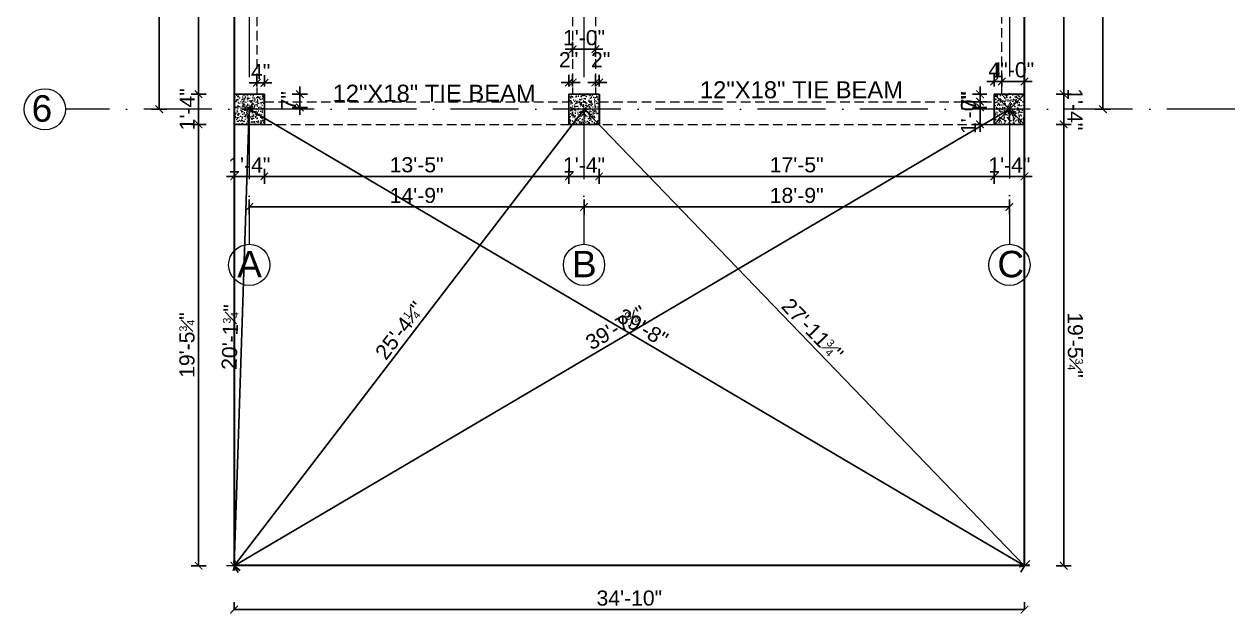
# Model space of a CAD drawing. Header units: inches. Extents: x 10755 to 33653, y -10992 to 10708.
# Drawn here: x 13255 to 13895, y 9112 to 9424 of the extents above; entities that cross this region are included whole.
import ezdxf

# ---------------------------------------------------------------- set-up
doc = ezdxf.new("R2010")
doc.units = ezdxf.units.IN
doc.header["$MEASUREMENT"] = 0
doc.linetypes.add('ACAD_ISO10W100', pattern=[18, 12, -3, 0, -3])
doc.linetypes.add('HIDDEN', pattern=[0.375, 0.25, -0.125])
for name, color, linetype, lineweight in [('beam in plan', 241, 'HIDDEN', 20), ('centerline', 9, 'ACAD_ISO10W100', 5), ('col', 1, 'Continuous', 30), ('dim', 6, 'Continuous', 13), ('DIMINSION', 5, 'Continuous', 15), ('hatch- rcc', 252, 'Continuous', 5), ('site', 4, 'Continuous', 35), ('title text 1', 113, 'Continuous', 25), ('wall', 1, 'Continuous', 35)]:
    doc.layers.add(name, color=color, linetype=linetype, lineweight=lineweight)
doc.layers.add('T-TEXT', color=230, linetype='Continuous')
doc.layers.get('DIMINSION').off()
doc.styles.add('Prajwal', font='stylu.ttf', dxfattribs={"height": 9})
doc.styles.get("Standard").update_dxf_attribs({"font": 'arial.ttf'})
doc.styles.add('suren', font='times.ttf', dxfattribs={"height": 4})
doc.dimstyles.new('S8', dxfattribs={"dimscale": 8, "dimtxt": 1, "dimasz": 0.5, "dimexe": 0.5, "dimexo": 0.5, "dimgap": 0.25, "dimtad": 1, "dimzin": 3, "dimdsep": 46, "dimlunit": 4, "dimtxsty": 'Standard', "dimblk": 'ARCHTICK', "dimcen": 0, "dimclrd": 256, "dimclre": 256, "dimclrt": 6, "dimadec": 0, "dimazin": 0, "dimtfac": 0.5, "dimtix": 1, "dimtmove": 1, "dimatfit": 3, "dimfxl": 0.5, "dimfxlon": 1, "dimfrac": 1, "dimtolj": 1, "dimtzin": 0, "dimarcsym": 1})

# ---------------------------------------------------------------- blocks, each defined once
blk = doc.blocks.new('ETERWEWE')
at = {"layer": 'hatch- rcc', "linetype": 'Continuous', "ltscale": 30}
h = blk.add_hatch(dxfattribs=at)
h.set_pattern_fill('AR-CONC', color=256, scale=0.5, style=0)
h.set_pattern_definition([(50, (0, 0), (3.586300913, -0.313760675), [0.375, -4.125]), (355, (0, 0), (-0.69375667, 3.76096067), [0.3, -3.3]), (100.4514445, (0.299, -0.026), (2.89254423, 3.447199955), [0.31870096, -3.50571056]), (46.1842, (0, 1), (5.33620665, -0.8275964), [0.5625, -6.1875]), (96.6356355, (0.4447, 0.931), (4.67330973, 4.870593), [0.47805171, -5.2585688]), (351.184164, (0, 1), (4.67330973, 4.870593), [0.45, -4.95]), (21, (0.5, 0.75), (2.98453526, -2.013094453), [0.375, -4.125]), (326, (0.5, 0.75), (1.21657666, 3.625750225), [0.3, -3.3]), (71.4514447, (0.7487, 0.5822), (4.20111188, 1.612655764), [0.31870095, -3.50571056]), (37.5, (0, 0), (0.060799277, 1.664469269), [0, -3.26, 0, -3.35, 0, -3.3125]), (7.5, (0, 0), (1.315347687, 1.97205856), [0, -1.91, 0, -3.185, 0, -1.2625]), (327.5, (-1.115, 0), (2.669112181, -0.112774359), [0, -1.25, 0, -3.9, 0, -5.175]), (317.5, (-1.615, 0), (2.915930847, 0.50052491), [0, -1.625, 0, -2.59, 0, -3.675])])
h.paths.add_polyline_path([(159423.23, -3794.58), (159439.23, -3794.58), (159439.23, -3778.58), (159423.23, -3778.58)])
at = {"layer": 'col', "linetype": 'Continuous', "ltscale": 30}
blk.add_lwpolyline([(159423.23, -3794.58), (159423.23, -3778.58), (159439.23, -3778.58), (159439.23, -3794.58), (159423.23, -3794.58)], dxfattribs=at)
blk = doc.blocks.new('wewerrr')
at = {"layer": 'DIMINSION', "linetype": 'Continuous'}
for p in [(16886.62, -949.81), (16886.62, -949.81), (17063.62, -949.81), (17063.62, -949.81), (17288.57, -949.81), (17288.57, -949.81)]:
    blk.add_blockref('ETERWEWE', p, dxfattribs=at)
blk = doc.blocks.new('_ArchTick')
at = {"color": 0, "const_width": 0.15}
blk.add_lwpolyline([(-0.5, -0.5), (0.5, 0.5)], dxfattribs=at)
blk = doc.blocks.new('*D2801')
at = {"layer": 'Defpoints', "color": 0, "transparency": 16777216}
for p in [(13365.84, 9113.72), (13783.79, 9113.72), (13783.79, 9113.72)]:
    blk.add_point(p, dxfattribs=at)
at = {"layer": 'dim', "lineweight": -2, "transparency": 16777216}
for p, q in [((13365.84, 9113.72), (13365.84, 9117.72)), ((13783.79, 9113.72), (13783.79, 9117.72)), ((13365.84, 9113.72), (13783.79, 9113.72))]:
    blk.add_line(p, q, dxfattribs=at)
at = {"layer": 'dim', "lineweight": -2, "transparency": 16777216, "xscale": 4, "yscale": 4, "zscale": 4, "rotation": 180}
blk.add_blockref('_ArchTick', (13365.84, 9113.72), dxfattribs=at)
at = {"layer": 'dim', "lineweight": -2, "transparency": 16777216, "xscale": 4, "yscale": 4, "zscale": 4}
blk.add_blockref('_ArchTick', (13783.79, 9113.72), dxfattribs=at)
at = {"layer": 'dim', "color": 6, "transparency": 16777216, "insert": (13574.81, 9119.8), "char_height": 8, "attachment_point": 5}
blk.add_mtext('\\A1;34\'-10"', dxfattribs=at)
blk = doc.blocks.new('*D2802')
at = {"layer": 'Defpoints', "color": 0, "transparency": 16777216}
for p in [(13347.03, 9370.62), (13365.84, 9370.62), (13365.84, 9136.95)]:
    blk.add_point(p, dxfattribs=at)
at = {"layer": 'dim', "lineweight": -2, "transparency": 16777216}
for p, q in [((13351.03, 9370.62), (13343.03, 9370.62)), ((13347.03, 9136.95), (13347.03, 9370.62)), ((13351.03, 9136.95), (13343.03, 9136.95))]:
    blk.add_line(p, q, dxfattribs=at)
at = {"layer": 'dim', "lineweight": -2, "transparency": 16777216, "xscale": 4, "yscale": 4, "zscale": 4}
for p, rotation in [((13347.03, 9370.62), 89.99950291622943), ((13347.03, 9136.95), 269.9995029162294)]:
    blk.add_blockref('_ArchTick', p, dxfattribs=dict(at, rotation=rotation))
at = {"layer": 'dim', "color": 6, "transparency": 16777216, "insert": (13340.92, 9253.78), "char_height": 8, "attachment_point": 5, "rotation": 89.9995}
blk.add_mtext('\\A1;19\'-5{\\H0.500000x;\\S3#4;}"', dxfattribs=at)
blk = doc.blocks.new('*D2803')
at = {"layer": 'Defpoints', "color": 0, "transparency": 16777216}
for p in [(13373.84, 9378.62), (13373.84, 9378.62), (13365.84, 9136.95)]:
    blk.add_point(p, dxfattribs=at)
at = {"layer": 'dim', "lineweight": -2, "transparency": 16777216}
for p, q in [((13365.84, 9136.95), (13373.84, 9378.62)), ((13373.84, 9378.62), (13369.84, 9378.75)), ((13365.84, 9136.95), (13361.84, 9137.08))]:
    blk.add_line(p, q, dxfattribs=at)
at = {"layer": 'dim', "lineweight": -2, "transparency": 16777216, "xscale": 4, "yscale": 4, "zscale": 4}
for p, rotation in [((13373.84, 9378.62), 88.10395300503455), ((13365.84, 9136.95), 268.1039530050345)]:
    blk.add_blockref('_ArchTick', p, dxfattribs=dict(at, rotation=rotation))
at = {"layer": 'dim', "color": 6, "transparency": 16777216, "insert": (13363.73, 9257.98), "char_height": 8, "attachment_point": 5, "rotation": 88.10395}
blk.add_mtext('\\A1;20\'-1{\\H0.500000x;\\S3#4;}"', dxfattribs=at)
blk = doc.blocks.new('*D2782')
at = {"layer": 'Defpoints', "color": 0, "transparency": 16777216}
for p in [(13373.84, 9378.62), (13783.79, 9136.95), (13783.79, 9136.95)]:
    blk.add_point(p, dxfattribs=at)
at = {"layer": 'dim', "lineweight": -2, "transparency": 16777216}
for p, q in [((13373.84, 9378.62), (13375.87, 9382.06)), ((13373.84, 9378.62), (13783.79, 9136.95)), ((13783.79, 9136.95), (13781.76, 9133.5))]:
    blk.add_line(p, q, dxfattribs=at)
at = {"layer": 'dim', "lineweight": -2, "transparency": 16777216, "xscale": 4, "yscale": 4, "zscale": 4}
for p, rotation in [((13373.84, 9378.62), 149.4803683663564), ((13783.79, 9136.95), 329.4803683663564)]:
    blk.add_blockref('_ArchTick', p, dxfattribs=dict(at, rotation=rotation))
at = {"layer": 'dim', "color": 6, "transparency": 16777216, "insert": (13581.9, 9263.03), "char_height": 8, "attachment_point": 5, "rotation": 329.48037}
blk.add_mtext('\\A1;39\'-8"', dxfattribs=at)
blk = doc.blocks.new('*D2804')
at = {"layer": 'Defpoints', "color": 0, "transparency": 16777216}
for p in [(13550.84, 9378.62), (13550.84, 9378.62), (13783.79, 9136.95)]:
    blk.add_point(p, dxfattribs=at)
at = {"layer": 'dim', "lineweight": -2, "transparency": 16777216}
for p, q in [((13550.84, 9378.62), (13553.72, 9381.39)), ((13783.79, 9136.95), (13550.84, 9378.62)), ((13783.79, 9136.95), (13786.67, 9139.72))]:
    blk.add_line(p, q, dxfattribs=at)
at = {"layer": 'dim', "lineweight": -2, "transparency": 16777216, "xscale": 4, "yscale": 4, "zscale": 4}
for p, rotation in [((13550.84, 9378.62), 133.9476982149166), ((13783.79, 9136.95), 313.9476982149166)]:
    blk.add_blockref('_ArchTick', p, dxfattribs=dict(at, rotation=rotation))
at = {"layer": 'dim', "color": 6, "transparency": 16777216, "insert": (13671.66, 9261.98), "char_height": 8, "attachment_point": 5, "rotation": 313.9477}
blk.add_mtext('\\A1;27\'-11{\\H0.500000x;\\S3#4;}"', dxfattribs=at)
blk = doc.blocks.new('*D2783')
at = {"layer": 'Defpoints', "color": 0, "transparency": 16777216}
for p in [(13550.84, 9378.62), (13550.84, 9378.62), (13365.84, 9136.95)]:
    blk.add_point(p, dxfattribs=at)
at = {"layer": 'dim', "lineweight": -2, "transparency": 16777216}
for p, q in [((13365.84, 9136.95), (13550.84, 9378.62)), ((13550.84, 9378.62), (13554.01, 9376.19)), ((13365.84, 9136.95), (13369.01, 9134.52))]:
    blk.add_line(p, q, dxfattribs=at)
at = {"layer": 'dim', "lineweight": -2, "transparency": 16777216, "xscale": 4, "yscale": 4, "zscale": 4}
for p, rotation in [((13550.84, 9378.62), 52.56551451722545), ((13365.84, 9136.95), 232.5655145172255)]:
    blk.add_blockref('_ArchTick', p, dxfattribs=dict(at, rotation=rotation))
at = {"layer": 'dim', "color": 6, "transparency": 16777216, "insert": (13453.5, 9261.48), "char_height": 8, "attachment_point": 5, "rotation": 52.56551}
blk.add_mtext('\\A1;25\'-4{\\H0.500000x;\\S1#4;}"', dxfattribs=at)
blk = doc.blocks.new('*D2784')
at = {"layer": 'Defpoints', "color": 0, "transparency": 16777216}
for p in [(13775.72, 9378.68), (13775.77, 9378.6), (13365.84, 9136.95)]:
    blk.add_point(p, dxfattribs=at)
at = {"layer": 'dim', "lineweight": -2, "transparency": 16777216}
for p, q in [((13365.88, 9136.87), (13775.77, 9378.6)), ((13775.77, 9378.6), (13777.8, 9375.16)), ((13365.88, 9136.87), (13367.92, 9133.42))]:
    blk.add_line(p, q, dxfattribs=at)
at = {"layer": 'dim', "lineweight": -2, "transparency": 16777216, "xscale": 4, "yscale": 4, "zscale": 4}
for p, rotation in [((13775.77, 9378.6), 30.5306289676043), ((13365.88, 9136.87), 210.5306289676043)]:
    blk.add_blockref('_ArchTick', p, dxfattribs=dict(at, rotation=rotation))
at = {"layer": 'dim', "color": 6, "transparency": 16777216, "insert": (13567.72, 9263), "char_height": 8, "attachment_point": 5, "rotation": 30.53063}
blk.add_mtext('\\A1;39\'-7{\\H0.500000x;\\S3#4;}"', dxfattribs=at)
blk = doc.blocks.new('*D2805')
at = {"layer": 'Defpoints', "color": 0, "transparency": 16777216}
for p in [(13347.03, 9386.62), (13365.84, 9386.62), (13365.84, 9370.62)]:
    blk.add_point(p, dxfattribs=at)
at = {"layer": 'dim', "lineweight": -2, "transparency": 16777216}
for p, q in [((13351.03, 9386.62), (13343.03, 9386.62)), ((13347.03, 9386.62), (13347.03, 9390.62)), ((13347.03, 9370.62), (13347.03, 9386.62)), ((13351.03, 9370.62), (13343.03, 9370.62)), ((13347.03, 9370.62), (13347.03, 9366.62))]:
    blk.add_line(p, q, dxfattribs=at)
at = {"layer": 'dim', "lineweight": -2, "transparency": 16777216, "xscale": 4, "yscale": 4, "zscale": 4}
for p, rotation in [((13347.03, 9386.62), 269.9995692755727), ((13347.03, 9370.62), 89.99956927557274)]:
    blk.add_blockref('_ArchTick', p, dxfattribs=dict(at, rotation=rotation))
at = {"layer": 'dim', "color": 6, "transparency": 16777216, "insert": (13341.02, 9378.62), "char_height": 8, "attachment_point": 5, "rotation": 89.99957}
blk.add_mtext('\\A1;1\'-4"', dxfattribs=at)
blk = doc.blocks.new('*D2806')
at = {"layer": 'Defpoints', "color": 0, "transparency": 16777216}
for p in [(13347.03, 9562.62), (13365.84, 9562.62), (13365.84, 9386.62)]:
    blk.add_point(p, dxfattribs=at)
at = {"layer": 'dim', "lineweight": -2, "transparency": 16777216}
for p, q in [((13351.03, 9562.62), (13343.03, 9562.62)), ((13347.03, 9386.62), (13347.03, 9562.62)), ((13351.03, 9386.62), (13343.03, 9386.62))]:
    blk.add_line(p, q, dxfattribs=at)
at = {"layer": 'dim', "lineweight": -2, "transparency": 16777216, "xscale": 4, "yscale": 4, "zscale": 4}
for p, rotation in [((13347.03, 9562.62), 89.99956927557272), ((13347.03, 9386.62), 269.9995692755727)]:
    blk.add_blockref('_ArchTick', p, dxfattribs=dict(at, rotation=rotation))
at = {"layer": 'dim', "color": 6, "transparency": 16777216, "insert": (13340.95, 9474.62), "char_height": 8, "attachment_point": 5, "rotation": 89.99957}
blk.add_mtext('\\A1;14\'-8"', dxfattribs=at)
blk = doc.blocks.new('*D2814')
at = {"layer": 'Defpoints', "color": 0, "transparency": 16777216}
for p in [(13365.84, 9570.62), (13326.18, 9378.62), (13365.83, 9378.62)]:
    blk.add_point(p, dxfattribs=at)
at = {"layer": 'dim', "lineweight": -2, "transparency": 16777216}
for p, q in [((13330.18, 9570.62), (13322.18, 9570.62)), ((13326.18, 9570.62), (13326.18, 9378.62)), ((13330.18, 9378.62), (13322.18, 9378.62))]:
    blk.add_line(p, q, dxfattribs=at)
at = {"layer": 'dim', "lineweight": -2, "transparency": 16777216, "xscale": 4, "yscale": 4, "zscale": 4}
for p, rotation in [((13326.18, 9570.62), 90), ((13326.18, 9378.62), 270)]:
    blk.add_blockref('_ArchTick', p, dxfattribs=dict(at, rotation=rotation))
at = {"layer": 'dim', "color": 6, "transparency": 16777216, "insert": (13320.1, 9474.62), "char_height": 8, "attachment_point": 5, "rotation": 90}
blk.add_mtext('\\A1;16\'-0"', dxfattribs=at)
blk = doc.blocks.new('*D2815')
at = {"layer": 'Defpoints', "color": 0, "transparency": 16777216}
for p in [(13783.78, 9370.62), (13804.5, 9370.62), (13783.79, 9136.95)]:
    blk.add_point(p, dxfattribs=at)
at = {"layer": 'dim', "lineweight": -2, "transparency": 16777216}
for p, q in [((13800.5, 9370.62), (13808.5, 9370.62)), ((13804.51, 9136.95), (13804.5, 9370.62)), ((13800.51, 9136.95), (13808.51, 9136.95))]:
    blk.add_line(p, q, dxfattribs=at)
at = {"layer": 'dim', "lineweight": -2, "transparency": 16777216, "xscale": 4, "yscale": 4, "zscale": 4}
for p, rotation in [((13804.5, 9370.62), 90.00135547164625), ((13804.51, 9136.95), 270.0013554716463)]:
    blk.add_blockref('_ArchTick', p, dxfattribs=dict(at, rotation=rotation))
at = {"layer": 'dim', "color": 6, "transparency": 16777216, "insert": (13810.62, 9253.78), "char_height": 8, "attachment_point": 5, "rotation": 270.00136}
blk.add_mtext('\\A1;19\'-5{\\H0.500000x;\\S3#4;}"', dxfattribs=at)
blk = doc.blocks.new('*D2816')
at = {"layer": 'Defpoints', "color": 0, "transparency": 16777216}
for p in [(13783.78, 9386.62), (13804.5, 9386.62), (13783.78, 9370.62)]:
    blk.add_point(p, dxfattribs=at)
at = {"layer": 'dim', "lineweight": -2, "transparency": 16777216}
for p, q in [((13800.5, 9386.62), (13808.5, 9386.62)), ((13804.5, 9386.62), (13804.5, 9390.62)), ((13804.5, 9370.62), (13804.5, 9386.62)), ((13800.5, 9370.62), (13808.5, 9370.62)), ((13804.5, 9370.62), (13804.5, 9366.62))]:
    blk.add_line(p, q, dxfattribs=at)
at = {"layer": 'dim', "lineweight": -2, "transparency": 16777216, "xscale": 4, "yscale": 4, "zscale": 4}
for p, rotation in [((13804.5, 9386.62), 270.0003737779752), ((13804.5, 9370.62), 90.00037377797518)]:
    blk.add_blockref('_ArchTick', p, dxfattribs=dict(at, rotation=rotation))
at = {"layer": 'dim', "color": 6, "transparency": 16777216, "insert": (13810.52, 9378.62), "char_height": 8, "attachment_point": 5, "rotation": 270.00037}
blk.add_mtext('\\A1;1\'-4"', dxfattribs=at)
blk = doc.blocks.new('*D2817')
at = {"layer": 'Defpoints', "color": 0, "transparency": 16777216}
for p in [(13783.78, 9562.62), (13804.5, 9562.62), (13783.78, 9386.62)]:
    blk.add_point(p, dxfattribs=at)
at = {"layer": 'dim', "lineweight": -2, "transparency": 16777216}
for p, q in [((13800.5, 9562.62), (13808.5, 9562.62)), ((13804.5, 9386.62), (13804.5, 9562.62)), ((13800.5, 9386.62), (13808.5, 9386.62))]:
    blk.add_line(p, q, dxfattribs=at)
at = {"layer": 'dim', "lineweight": -2, "transparency": 16777216, "xscale": 4, "yscale": 4, "zscale": 4}
for p, rotation in [((13804.5, 9562.62), 90.00037377797518), ((13804.5, 9386.62), 270.0003737779752)]:
    blk.add_blockref('_ArchTick', p, dxfattribs=dict(at, rotation=rotation))
at = {"layer": 'dim', "color": 6, "transparency": 16777216, "insert": (13810.59, 9474.62), "char_height": 8, "attachment_point": 5, "rotation": 270.00037}
blk.add_mtext('\\A1;14\'-8"', dxfattribs=at)
blk = doc.blocks.new('*D2830')
at = {"layer": 'Defpoints', "color": 0, "transparency": 16777216}
for p in [(13365.83, 9370.62), (13381.84, 9370.62), (13381.84, 9343.11)]:
    blk.add_point(p, dxfattribs=at)
at = {"layer": 'dim', "lineweight": -2, "transparency": 16777216}
for p, q in [((13365.83, 9347.11), (13365.83, 9339.11)), ((13381.84, 9347.11), (13381.84, 9339.11)), ((13365.83, 9343.11), (13361.83, 9343.11)), ((13365.83, 9343.11), (13381.84, 9343.11)), ((13381.84, 9343.11), (13385.84, 9343.11))]:
    blk.add_line(p, q, dxfattribs=at)
at = {"layer": 'dim', "lineweight": -2, "transparency": 16777216, "xscale": 4, "yscale": 4, "zscale": 4}
blk.add_blockref('_ArchTick', (13365.83, 9343.11), dxfattribs=at)
at = {"layer": 'dim', "lineweight": -2, "transparency": 16777216, "xscale": 4, "yscale": 4, "zscale": 4, "rotation": 180}
blk.add_blockref('_ArchTick', (13381.84, 9343.11), dxfattribs=at)
at = {"layer": 'dim', "color": 6, "transparency": 16777216, "insert": (13373.84, 9349.13), "char_height": 8, "attachment_point": 5}
blk.add_mtext('\\A1;1\'-4"', dxfattribs=at)
blk = doc.blocks.new('*D2831')
at = {"layer": 'Defpoints', "color": 0, "transparency": 16777216}
for p in [(13381.84, 9370.62), (13542.84, 9370.62), (13542.84, 9343.11)]:
    blk.add_point(p, dxfattribs=at)
at = {"layer": 'dim', "lineweight": -2, "transparency": 16777216}
for p, q in [((13381.84, 9347.11), (13381.84, 9339.11)), ((13542.84, 9347.11), (13542.84, 9339.11)), ((13381.84, 9343.11), (13542.84, 9343.11))]:
    blk.add_line(p, q, dxfattribs=at)
at = {"layer": 'dim', "lineweight": -2, "transparency": 16777216, "xscale": 4, "yscale": 4, "zscale": 4, "rotation": 180}
blk.add_blockref('_ArchTick', (13381.84, 9343.11), dxfattribs=at)
at = {"layer": 'dim', "lineweight": -2, "transparency": 16777216, "xscale": 4, "yscale": 4, "zscale": 4}
blk.add_blockref('_ArchTick', (13542.84, 9343.11), dxfattribs=at)
at = {"layer": 'dim', "color": 6, "transparency": 16777216, "insert": (13462.34, 9349.2), "char_height": 8, "attachment_point": 5}
blk.add_mtext('\\A1;13\'-5"', dxfattribs=at)
blk = doc.blocks.new('*D2832')
at = {"layer": 'Defpoints', "color": 0, "transparency": 16777216}
for p in [(13542.84, 9370.62), (13558.84, 9370.62), (13558.84, 9343.11)]:
    blk.add_point(p, dxfattribs=at)
at = {"layer": 'dim', "lineweight": -2, "transparency": 16777216}
for p, q in [((13542.84, 9347.11), (13542.84, 9339.11)), ((13558.84, 9347.11), (13558.84, 9339.11)), ((13542.84, 9343.11), (13538.84, 9343.11)), ((13542.84, 9343.11), (13558.84, 9343.11)), ((13558.84, 9343.11), (13562.84, 9343.11))]:
    blk.add_line(p, q, dxfattribs=at)
at = {"layer": 'dim', "lineweight": -2, "transparency": 16777216, "xscale": 4, "yscale": 4, "zscale": 4}
blk.add_blockref('_ArchTick', (13542.84, 9343.11), dxfattribs=at)
at = {"layer": 'dim', "lineweight": -2, "transparency": 16777216, "xscale": 4, "yscale": 4, "zscale": 4, "rotation": 180}
blk.add_blockref('_ArchTick', (13558.84, 9343.11), dxfattribs=at)
at = {"layer": 'dim', "color": 6, "transparency": 16777216, "insert": (13550.84, 9349.13), "char_height": 8, "attachment_point": 5}
blk.add_mtext('\\A1;1\'-4"', dxfattribs=at)
blk = doc.blocks.new('*D2833')
at = {"layer": 'Defpoints', "color": 0, "transparency": 16777216}
for p in [(13558.84, 9370.62), (13767.79, 9370.62), (13767.79, 9343.11)]:
    blk.add_point(p, dxfattribs=at)
at = {"layer": 'dim', "lineweight": -2, "transparency": 16777216}
for p, q in [((13558.84, 9347.11), (13558.84, 9339.11)), ((13767.79, 9347.11), (13767.79, 9339.11)), ((13558.84, 9343.11), (13767.79, 9343.11))]:
    blk.add_line(p, q, dxfattribs=at)
at = {"layer": 'dim', "lineweight": -2, "transparency": 16777216, "xscale": 4, "yscale": 4, "zscale": 4, "rotation": 180}
blk.add_blockref('_ArchTick', (13558.84, 9343.11), dxfattribs=at)
at = {"layer": 'dim', "lineweight": -2, "transparency": 16777216, "xscale": 4, "yscale": 4, "zscale": 4}
blk.add_blockref('_ArchTick', (13767.79, 9343.11), dxfattribs=at)
at = {"layer": 'dim', "color": 6, "transparency": 16777216, "insert": (13663.31, 9349.2), "char_height": 8, "attachment_point": 5}
blk.add_mtext('\\A1;17\'-5"', dxfattribs=at)
blk = doc.blocks.new('*D2834')
at = {"layer": 'Defpoints', "color": 0, "transparency": 16777216}
for p in [(13767.79, 9370.62), (13783.78, 9370.62), (13783.78, 9343.11)]:
    blk.add_point(p, dxfattribs=at)
at = {"layer": 'dim', "lineweight": -2, "transparency": 16777216}
for p, q in [((13767.79, 9347.11), (13767.79, 9339.11)), ((13783.78, 9347.11), (13783.78, 9339.11)), ((13767.79, 9343.11), (13763.79, 9343.11)), ((13767.79, 9343.11), (13783.78, 9343.11)), ((13783.78, 9343.11), (13787.78, 9343.11))]:
    blk.add_line(p, q, dxfattribs=at)
at = {"layer": 'dim', "lineweight": -2, "transparency": 16777216, "xscale": 4, "yscale": 4, "zscale": 4}
blk.add_blockref('_ArchTick', (13767.79, 9343.11), dxfattribs=at)
at = {"layer": 'dim', "lineweight": -2, "transparency": 16777216, "xscale": 4, "yscale": 4, "zscale": 4, "rotation": 180}
blk.add_blockref('_ArchTick', (13783.78, 9343.11), dxfattribs=at)
at = {"layer": 'dim', "color": 6, "transparency": 16777216, "insert": (13775.78, 9349.13), "char_height": 8, "attachment_point": 5}
blk.add_mtext('\\A1;1\'-4"', dxfattribs=at)
blk = doc.blocks.new('*D2836')
at = {"layer": 'Defpoints', "color": 0, "transparency": 16777216}
for p in [(13381.83, 9392.6), (13377.84, 9386.62), (13381.83, 9386.62)]:
    blk.add_point(p, dxfattribs=at)
at = {"layer": 'dim', "lineweight": -2, "transparency": 16777216}
for p, q in [((13377.84, 9392.6), (13373.84, 9392.6)), ((13377.84, 9390.62), (13377.84, 9396.6)), ((13377.84, 9392.6), (13381.83, 9392.6)), ((13381.83, 9390.62), (13381.83, 9396.6)), ((13381.83, 9392.6), (13385.83, 9392.6))]:
    blk.add_line(p, q, dxfattribs=at)
at = {"layer": 'dim', "lineweight": -2, "transparency": 16777216, "xscale": 4, "yscale": 4, "zscale": 4}
blk.add_blockref('_ArchTick', (13377.84, 9392.6), dxfattribs=at)
at = {"layer": 'dim', "lineweight": -2, "transparency": 16777216, "xscale": 4, "yscale": 4, "zscale": 4, "rotation": 180}
blk.add_blockref('_ArchTick', (13381.83, 9392.6), dxfattribs=at)
at = {"layer": 'dim', "color": 6, "transparency": 16777216, "insert": (13379.84, 9398.6), "char_height": 8, "attachment_point": 5}
blk.add_mtext('\\A1;4"', dxfattribs=at)
blk = doc.blocks.new('*D2795')
at = {"layer": 'Defpoints', "color": 0, "transparency": 16777216}
for p in [(13381.83, 9386.62), (13400.57, 9386.62), (13381.84, 9379.62)]:
    blk.add_point(p, dxfattribs=at)
at = {"layer": 'dim', "lineweight": -2, "transparency": 16777216}
for p, q in [((13396.57, 9386.62), (13404.57, 9386.62)), ((13400.57, 9386.62), (13400.57, 9390.62)), ((13400.57, 9379.62), (13400.57, 9386.62)), ((13396.57, 9379.62), (13404.57, 9379.62)), ((13400.57, 9379.62), (13400.57, 9375.62))]:
    blk.add_line(p, q, dxfattribs=at)
at = {"layer": 'dim', "lineweight": -2, "transparency": 16777216, "xscale": 4, "yscale": 4, "zscale": 4}
for p, rotation in [((13400.57, 9386.62), 270), ((13400.57, 9379.62), 90)]:
    blk.add_blockref('_ArchTick', p, dxfattribs=dict(at, rotation=rotation))
at = {"layer": 'dim', "color": 6, "transparency": 16777216, "insert": (13394.57, 9383.12), "char_height": 8, "attachment_point": 5, "rotation": 90}
blk.add_mtext('\\A1;7"', dxfattribs=at)
blk = doc.blocks.new('*D2838')
at = {"layer": 'Defpoints', "color": 0, "transparency": 16777216}
for p in [(13544.84, 9392.8), (13542.84, 9386.62), (13544.84, 9386.62)]:
    blk.add_point(p, dxfattribs=at)
at = {"layer": 'dim', "lineweight": -2, "transparency": 16777216}
for p, q in [((13542.84, 9392.8), (13538.84, 9392.8)), ((13542.84, 9390.62), (13542.84, 9396.8)), ((13542.84, 9392.8), (13544.84, 9392.8)), ((13544.84, 9390.62), (13544.84, 9396.8)), ((13544.84, 9392.8), (13548.84, 9392.8))]:
    blk.add_line(p, q, dxfattribs=at)
at = {"layer": 'dim', "lineweight": -2, "transparency": 16777216, "xscale": 4, "yscale": 4, "zscale": 4}
blk.add_blockref('_ArchTick', (13542.84, 9392.8), dxfattribs=at)
at = {"layer": 'dim', "lineweight": -2, "transparency": 16777216, "xscale": 4, "yscale": 4, "zscale": 4, "rotation": 180}
blk.add_blockref('_ArchTick', (13544.84, 9392.8), dxfattribs=at)
at = {"layer": 'dim', "color": 6, "transparency": 16777216, "insert": (13542.69, 9404.9), "char_height": 8, "attachment_point": 5}
blk.add_mtext('\\A1;2"', dxfattribs=at)
blk = doc.blocks.new('*D2796')
at = {"layer": 'Defpoints', "color": 0, "transparency": 16777216}
for p in [(13556.84, 9410.42), (13544.84, 9386.62), (13556.84, 9386.62)]:
    blk.add_point(p, dxfattribs=at)
at = {"layer": 'dim', "lineweight": -2, "transparency": 16777216}
for p, q in [((13544.84, 9406.42), (13544.84, 9414.42)), ((13556.84, 9406.42), (13556.84, 9414.42)), ((13544.84, 9410.42), (13540.84, 9410.42)), ((13544.84, 9410.42), (13556.84, 9410.42)), ((13556.84, 9410.42), (13560.84, 9410.42))]:
    blk.add_line(p, q, dxfattribs=at)
at = {"layer": 'dim', "lineweight": -2, "transparency": 16777216, "xscale": 4, "yscale": 4, "zscale": 4}
blk.add_blockref('_ArchTick', (13544.84, 9410.42), dxfattribs=at)
at = {"layer": 'dim', "lineweight": -2, "transparency": 16777216, "xscale": 4, "yscale": 4, "zscale": 4, "rotation": 180}
blk.add_blockref('_ArchTick', (13556.84, 9410.42), dxfattribs=at)
at = {"layer": 'dim', "color": 6, "transparency": 16777216, "insert": (13550.84, 9416.5), "char_height": 8, "attachment_point": 5}
blk.add_mtext('\\A1;1\'-0"', dxfattribs=at)
blk = doc.blocks.new('*D2839')
at = {"layer": 'Defpoints', "color": 0, "transparency": 16777216}
for p in [(13558.84, 9392.8), (13556.84, 9386.62), (13558.84, 9386.62)]:
    blk.add_point(p, dxfattribs=at)
at = {"layer": 'dim', "lineweight": -2, "transparency": 16777216}
for p, q in [((13556.84, 9392.8), (13552.84, 9392.8)), ((13556.84, 9390.62), (13556.84, 9396.8)), ((13556.84, 9392.8), (13558.84, 9392.8)), ((13558.84, 9390.62), (13558.84, 9396.8)), ((13558.84, 9392.8), (13562.84, 9392.8))]:
    blk.add_line(p, q, dxfattribs=at)
at = {"layer": 'dim', "lineweight": -2, "transparency": 16777216, "xscale": 4, "yscale": 4, "zscale": 4}
blk.add_blockref('_ArchTick', (13556.84, 9392.8), dxfattribs=at)
at = {"layer": 'dim', "lineweight": -2, "transparency": 16777216, "xscale": 4, "yscale": 4, "zscale": 4, "rotation": 180}
blk.add_blockref('_ArchTick', (13558.84, 9392.8), dxfattribs=at)
at = {"layer": 'dim', "color": 6, "transparency": 16777216, "insert": (13559.67, 9404.9), "char_height": 8, "attachment_point": 5}
blk.add_mtext('\\A1;2"', dxfattribs=at)
blk = doc.blocks.new('*D2840')
at = {"layer": 'Defpoints', "color": 0, "transparency": 16777216}
for p in [(13771.79, 9393.37), (13767.79, 9386.62), (13771.79, 9386.62)]:
    blk.add_point(p, dxfattribs=at)
at = {"layer": 'dim', "lineweight": -2, "transparency": 16777216}
for p, q in [((13767.79, 9393.37), (13763.79, 9393.37)), ((13767.79, 9390.62), (13767.79, 9397.37)), ((13767.79, 9393.37), (13771.79, 9393.37)), ((13771.79, 9390.62), (13771.79, 9397.37)), ((13771.79, 9393.37), (13775.79, 9393.37))]:
    blk.add_line(p, q, dxfattribs=at)
at = {"layer": 'dim', "lineweight": -2, "transparency": 16777216, "xscale": 4, "yscale": 4, "zscale": 4}
blk.add_blockref('_ArchTick', (13767.79, 9393.37), dxfattribs=at)
at = {"layer": 'dim', "lineweight": -2, "transparency": 16777216, "xscale": 4, "yscale": 4, "zscale": 4, "rotation": 180}
blk.add_blockref('_ArchTick', (13771.79, 9393.37), dxfattribs=at)
at = {"layer": 'dim', "color": 6, "transparency": 16777216, "insert": (13769.79, 9399.37), "char_height": 8, "attachment_point": 5}
blk.add_mtext('\\A1;4"', dxfattribs=at)
blk = doc.blocks.new('*D2841')
at = {"layer": 'Defpoints', "color": 0, "transparency": 16777216}
for p in [(13783.78, 9393.37), (13771.79, 9386.62), (13783.78, 9386.62)]:
    blk.add_point(p, dxfattribs=at)
at = {"layer": 'dim', "lineweight": -2, "transparency": 16777216}
for p, q in [((13771.79, 9393.37), (13767.79, 9393.37)), ((13771.79, 9390.62), (13771.79, 9397.37)), ((13771.79, 9393.37), (13783.78, 9393.37)), ((13783.78, 9390.62), (13783.78, 9397.37)), ((13783.78, 9393.37), (13787.78, 9393.37))]:
    blk.add_line(p, q, dxfattribs=at)
at = {"layer": 'dim', "lineweight": -2, "transparency": 16777216, "xscale": 4, "yscale": 4, "zscale": 4}
blk.add_blockref('_ArchTick', (13771.79, 9393.37), dxfattribs=at)
at = {"layer": 'dim', "lineweight": -2, "transparency": 16777216, "xscale": 4, "yscale": 4, "zscale": 4, "rotation": 180}
blk.add_blockref('_ArchTick', (13783.78, 9393.37), dxfattribs=at)
at = {"layer": 'dim', "color": 6, "transparency": 16777216, "insert": (13777.78, 9399.46), "char_height": 8, "attachment_point": 5}
blk.add_mtext('\\A1;1\'-0"', dxfattribs=at)
blk = doc.blocks.new('*D2842')
at = {"layer": 'Defpoints', "color": 0, "transparency": 16777216}
for p in [(13760.26, 9382.62), (13767.79, 9382.62), (13767.78, 9370.62)]:
    blk.add_point(p, dxfattribs=at)
at = {"layer": 'dim', "lineweight": -2, "transparency": 16777216}
for p, q in [((13760.26, 9382.62), (13760.26, 9386.62)), ((13763.79, 9382.62), (13756.26, 9382.62)), ((13760.26, 9370.62), (13760.26, 9382.62)), ((13763.78, 9370.62), (13756.26, 9370.62)), ((13760.26, 9370.62), (13760.26, 9366.62))]:
    blk.add_line(p, q, dxfattribs=at)
at = {"layer": 'dim', "lineweight": -2, "transparency": 16777216, "xscale": 4, "yscale": 4, "zscale": 4}
for p, rotation in [((13760.26, 9382.62), 270), ((13760.26, 9370.62), 90)]:
    blk.add_blockref('_ArchTick', p, dxfattribs=dict(at, rotation=rotation))
at = {"layer": 'dim', "color": 6, "transparency": 16777216, "insert": (13754.18, 9376.62), "char_height": 8, "attachment_point": 5, "rotation": 90}
blk.add_mtext('\\A1;1\'-0"', dxfattribs=at)
blk = doc.blocks.new('*D2797')
at = {"layer": 'Defpoints', "color": 0, "transparency": 16777216}
for p in [(13760.26, 9386.62), (13767.79, 9386.62), (13767.78, 9379.62)]:
    blk.add_point(p, dxfattribs=at)
at = {"layer": 'dim', "lineweight": -2, "transparency": 16777216}
for p, q in [((13763.79, 9386.62), (13756.26, 9386.62)), ((13760.26, 9386.62), (13760.26, 9390.62)), ((13760.26, 9379.62), (13760.26, 9386.62)), ((13763.78, 9379.62), (13756.26, 9379.62)), ((13760.26, 9379.62), (13760.26, 9375.62))]:
    blk.add_line(p, q, dxfattribs=at)
at = {"layer": 'dim', "lineweight": -2, "transparency": 16777216, "xscale": 4, "yscale": 4, "zscale": 4}
for p, rotation in [((13760.26, 9386.62), 270), ((13760.26, 9379.62), 90)]:
    blk.add_blockref('_ArchTick', p, dxfattribs=dict(at, rotation=rotation))
at = {"layer": 'dim', "color": 6, "transparency": 16777216, "insert": (13754.26, 9383.12), "char_height": 8, "attachment_point": 5, "rotation": 90}
blk.add_mtext('\\A1;7"', dxfattribs=at)
blk = doc.blocks.new('*D2843')
at = {"layer": 'Defpoints', "color": 0, "transparency": 16777216}
for p in [(13373.83, 9370.62), (13550.84, 9370.62), (13550.84, 9326.89)]:
    blk.add_point(p, dxfattribs=at)
at = {"layer": 'dim', "lineweight": -2, "transparency": 16777216}
for p, q in [((13373.83, 9330.89), (13373.83, 9322.89)), ((13550.84, 9330.89), (13550.84, 9322.89)), ((13373.83, 9326.89), (13550.84, 9326.89))]:
    blk.add_line(p, q, dxfattribs=at)
at = {"layer": 'dim', "lineweight": -2, "transparency": 16777216, "xscale": 4, "yscale": 4, "zscale": 4, "rotation": 180}
blk.add_blockref('_ArchTick', (13373.83, 9326.89), dxfattribs=at)
at = {"layer": 'dim', "lineweight": -2, "transparency": 16777216, "xscale": 4, "yscale": 4, "zscale": 4}
blk.add_blockref('_ArchTick', (13550.84, 9326.89), dxfattribs=at)
at = {"layer": 'dim', "color": 6, "transparency": 16777216, "insert": (13462.34, 9332.97), "char_height": 8, "attachment_point": 5}
blk.add_mtext('\\A1;14\'-9"', dxfattribs=at)
blk = doc.blocks.new('*D2798')
at = {"layer": 'Defpoints', "color": 0, "transparency": 16777216}
for p in [(13550.84, 9370.62), (13775.78, 9370.62), (13775.78, 9326.89)]:
    blk.add_point(p, dxfattribs=at)
at = {"layer": 'dim', "lineweight": -2, "transparency": 16777216}
for p, q in [((13550.84, 9330.89), (13550.84, 9322.89)), ((13775.78, 9330.89), (13775.78, 9322.89)), ((13550.84, 9326.89), (13775.78, 9326.89))]:
    blk.add_line(p, q, dxfattribs=at)
at = {"layer": 'dim', "lineweight": -2, "transparency": 16777216, "xscale": 4, "yscale": 4, "zscale": 4, "rotation": 180}
blk.add_blockref('_ArchTick', (13550.84, 9326.89), dxfattribs=at)
at = {"layer": 'dim', "lineweight": -2, "transparency": 16777216, "xscale": 4, "yscale": 4, "zscale": 4}
blk.add_blockref('_ArchTick', (13775.78, 9326.89), dxfattribs=at)
at = {"layer": 'dim', "color": 6, "transparency": 16777216, "insert": (13663.31, 9332.97), "char_height": 8, "attachment_point": 5}
blk.add_mtext('\\A1;18\'-9"', dxfattribs=at)
blk = doc.blocks.new('*D2860')
at = {"layer": 'Defpoints', "color": 0, "transparency": 16777216}
for p in [(13783.79, 9570.62), (13783.78, 9378.62), (13825.22, 9378.62)]:
    blk.add_point(p, dxfattribs=at)
at = {"layer": 'dim', "lineweight": -2, "transparency": 16777216}
for p, q in [((13821.21, 9570.62), (13829.21, 9570.62)), ((13825.21, 9570.62), (13825.22, 9378.62)), ((13821.22, 9378.62), (13829.22, 9378.62))]:
    blk.add_line(p, q, dxfattribs=at)
at = {"layer": 'dim', "lineweight": -2, "transparency": 16777216, "xscale": 4, "yscale": 4, "zscale": 4}
for p, rotation in [((13825.21, 9570.62), 90.00037377797518), ((13825.22, 9378.62), 270.0003737779752)]:
    blk.add_blockref('_ArchTick', p, dxfattribs=dict(at, rotation=rotation))
at = {"layer": 'dim', "color": 6, "transparency": 16777216, "insert": (13831.3, 9474.62), "char_height": 8, "attachment_point": 5, "rotation": 270.00037}
blk.add_mtext('\\A1;16\'-0"', dxfattribs=at)

msp = doc.modelspace()

# ---------------------------------------------------------------- linework, layer by layer
at = {"layer": 'beam in plan', "linetype": 'HIDDEN', "ltscale": 20}
for p, q in [((13365.834, 9800.616), (13365.838, 9370.616)), ((13783.786, 9370.616), (13783.786, 9800.616)), ((13377.837, 9562.616), (13377.838, 9386.616)), ((13544.837, 9562.616), (13544.837, 9386.616)), ((13556.837, 9562.616), (13556.837, 9386.616)), ((13771.786, 9386.616), (13771.786, 9562.616)), ((13365.834, 9379.616), (13365.838, 9379.616)), ((13381.838, 9382.616), (13542.838, 9382.616)), ((13558.838, 9382.616), (13767.786, 9382.616)), ((13365.834, 9370.616), (13783.786, 9370.616)), ((13374.838, 9370.616), (13374.838, 9370.617))]:
    msp.add_line(p, q, dxfattribs=at)
at = {"layer": 'centerline', "ltscale": 3}
for p, q in [((13373.837, 10405.507), (13373.837, 9307.147)), ((13550.837, 10405.507), (13550.837, 9307.147)), ((13775.784, 10405.824), (13775.784, 9307.147)), ((13894.986, 9378.616), (13276.638, 9378.616))]:
    msp.add_line(p, q, dxfattribs=at)
at = {"layer": 'centerline', "linetype": 'Continuous'}
for centre in [(13265.726, 9378.616), (13373.837, 9296.235), (13550.837, 9296.235), (13775.784, 9296.235)]:
    msp.add_circle(centre, 10.912, dxfattribs=at)
at = {"layer": 'dim'}
for p, q in [((13767.786, 9370.616), (13783.782, 9386.616)), ((13783.782, 9370.616), (13767.786, 9386.616))]:
    msp.add_line(p, q, dxfattribs=at)
at = {"layer": 'site', "linetype": 'Continuous', "ltscale": 30}
msp.add_lwpolyline([(13783.787, 9137.239), (13783.787, 10478.005), (13551.327, 10477.866), (13551.667, 10453.87), (13365.84, 10451.239), (13365.84, 9137.239), (13783.787, 9137.239)], dxfattribs=at)
at = {"layer": 'wall'}
msp.add_line((13558.838, 9386.616), (13558.838, 9370.616), dxfattribs=at)

# ---------------------------------------------------------------- block references
at = {"layer": 'DIMINSION', "linetype": 'Continuous'}
for p in [(-146057.392, 13165.199), (-146057.392, 13165.199), (-145880.392, 13165.199), (-145880.392, 13165.199), (-145655.445, 13165.199)]:
    msp.add_blockref('ETERWEWE', p, dxfattribs=at)
at = {"layer": 'wall', "linetype": 'Continuous'}
msp.add_blockref('wewerrr', (-162944.014, 14115.013), dxfattribs=at)

# ---------------------------------------------------------------- texts
at = {"layer": 'T-TEXT', "ltscale": 100, "char_height": 14, "width": 12.94397, "style": 'suren'}
for s, insert, attachment_point in [('{\\fArial|b0|i0|c0|p34;6}', (13269.625, 9386.054), 3), ('{\\fArial|b0|i0|c0|p34;A}', (13367.478, 9303.673), 1), ('{\\fArial|b0|i0|c0|p34;B}', (13544.478, 9303.673), 1), ('{\\fArial|b0|i0|c0|p34;C}', (13769.426, 9303.673), 1)]:
    msp.add_mtext(s, dxfattribs=dict(at, insert=insert, attachment_point=attachment_point))
at = {"layer": 'title text 1', "char_height": 9, "width": 241.00666, "attachment_point": 1, "style": 'Prajwal'}
for insert in [(13417.881, 9391.636), (13612.114, 9393.448)]:
    msp.add_mtext('{\\fArial|b0|i0|c0|p34;12"X18" TIE BEAM}', dxfattribs=dict(at, insert=insert))

# ---------------------------------------------------------------- dimensions: what is measured, and where the dimension line sits
at = {"layer": 'dim'}
for base, p1, p2, angle, picture, middle in [((13326.185, 9378.616), (13365.838, 9570.616), (13365.834, 9378.616), 90, '*D2814', (13320.1, 9474.616)), ((13825.216, 9378.617), (13783.786, 9570.616), (13783.782, 9378.616), 270.000374, '*D2860', (13831.3, 9474.617)), ((13347.033, 9562.617), (13365.838, 9386.616), (13365.838, 9562.616), 269.999569, '*D2806', (13340.948, 9474.617)), ((13804.504, 9562.617), (13783.782, 9386.616), (13783.782, 9562.616), 270.000374, '*D2817', (13810.589, 9474.617)), ((13347.032, 9386.617), (13365.838, 9370.616), (13365.838, 9386.616), 269.999569, '*D2805', (13341.016, 9378.617)), ((13400.566, 9386.616), (13381.838, 9379.616), (13381.834, 9386.616), 90, '*D2795', (13394.566, 9383.116)), ((13760.26, 9382.616), (13767.782, 9370.616), (13767.786, 9382.616), 90, '*D2842', (13754.175, 9376.616)), ((13760.26, 9386.616), (13767.782, 9379.616), (13767.786, 9386.616), 90, '*D2797', (13754.26, 9383.116)), ((13804.505, 9386.617), (13783.782, 9370.616), (13783.782, 9386.616), 270.000374, '*D2816', (13810.521, 9378.617)), ((13542.838, 9343.114), (13381.838, 9370.616), (13542.838, 9370.616), 180, '*D2831', (13462.338, 9349.201)), ((13558.838, 9343.114), (13542.838, 9370.616), (13558.838, 9370.616), 180, '*D2832', (13550.838, 9349.13)), ((13767.786, 9343.114), (13558.838, 9370.616), (13767.786, 9370.616), 180, '*D2833', (13663.312, 9349.198)), ((13783.782, 9343.114), (13767.786, 9370.616), (13783.782, 9370.616), 180, '*D2834', (13775.784, 9349.13))]:
    dim = msp.add_linear_dim(base=base, p1=p1, p2=p2, angle=angle, dimstyle='S8', dxfattribs=at)
    dim.commit()
    dim.dimension.update_dxf_attribs({"geometry": picture, "text_midpoint": middle})
for base, p1, p2, picture, middle in [((13556.837, 9410.42), (13544.837, 9386.616), (13556.837, 9386.616), '*D2796', (13550.837, 9416.504)), ((13771.786, 9393.373), (13767.786, 9386.616), (13771.786, 9386.616), '*D2840', (13769.786, 9399.373)), ((13783.782, 9393.373), (13771.786, 9386.616), (13783.782, 9386.616), '*D2841', (13777.784, 9399.457)), ((13550.838, 9326.888), (13373.834, 9370.616), (13550.838, 9370.616), '*D2843', (13462.336, 9332.972)), ((13775.782, 9326.888), (13550.838, 9370.616), (13775.782, 9370.616), '*D2798', (13663.31, 9332.972))]:
    dim = msp.add_linear_dim(base=base, p1=p1, p2=p2, dimstyle='S8', dxfattribs=at)
    dim.commit()
    dim.dimension.update_dxf_attribs({"geometry": picture, "text_midpoint": middle})
for base, p1, p2, picture, middle in [((13544.837, 9392.8), (13542.838, 9386.616), (13544.837, 9386.616), '*D2838', (13542.686, 9398.887)), ((13558.838, 9392.8), (13556.837, 9386.616), (13558.838, 9386.616), '*D2839', (13559.667, 9398.887))]:
    dim = msp.add_linear_dim(base=base, p1=p1, p2=p2, dimstyle='S8', dxfattribs=at)
    dim.commit()
    dim.dimension.update_dxf_attribs({"geometry": picture, "text_midpoint": middle, "dimtype": 160})
for p1, p2, distance, picture, middle in [((13377.838, 9386.616), (13381.834, 9386.616), 5.986, '*D2836', (13379.836, 9398.602)), ((13365.836, 9136.948), (13373.837, 9378.616), 0, '*D2803', (13363.728, 9257.984)), ((13365.836, 9136.948), (13775.718, 9378.682), -0.094, '*D2784', (13567.719, 9263.001)), ((13365.836, 9136.948), (13550.837, 9378.616), 0, '*D2783', (13453.505, 9261.481)), ((13373.837, 9378.616), (13783.787, 9136.948), 0, '*D2782', (13581.903, 9263.026)), ((13783.787, 9136.948), (13550.837, 9378.616), 0, '*D2804', (13671.663, 9261.976)), ((13365.836, 9136.948), (13365.838, 9370.616), 18.806, '*D2802', (13340.919, 9253.782)), ((13783.787, 9136.948), (13783.782, 9370.616), -20.723, '*D2815', (13810.62, 9253.783)), ((13365.834, 9370.616), (13381.838, 9370.616), -27.503, '*D2830', (13373.836, 9349.13)), ((13365.836, 9113.717), (13783.787, 9113.717), 0, '*D2801', (13574.812, 9119.804))]:
    dim = msp.add_aligned_dim(p1=p1, p2=p2, distance=distance, dimstyle='S8', dxfattribs=at)
    dim.commit()
    dim.dimension.update_dxf_attribs({"geometry": picture, "text_midpoint": middle})

doc.saveas('drawing.dxf')
